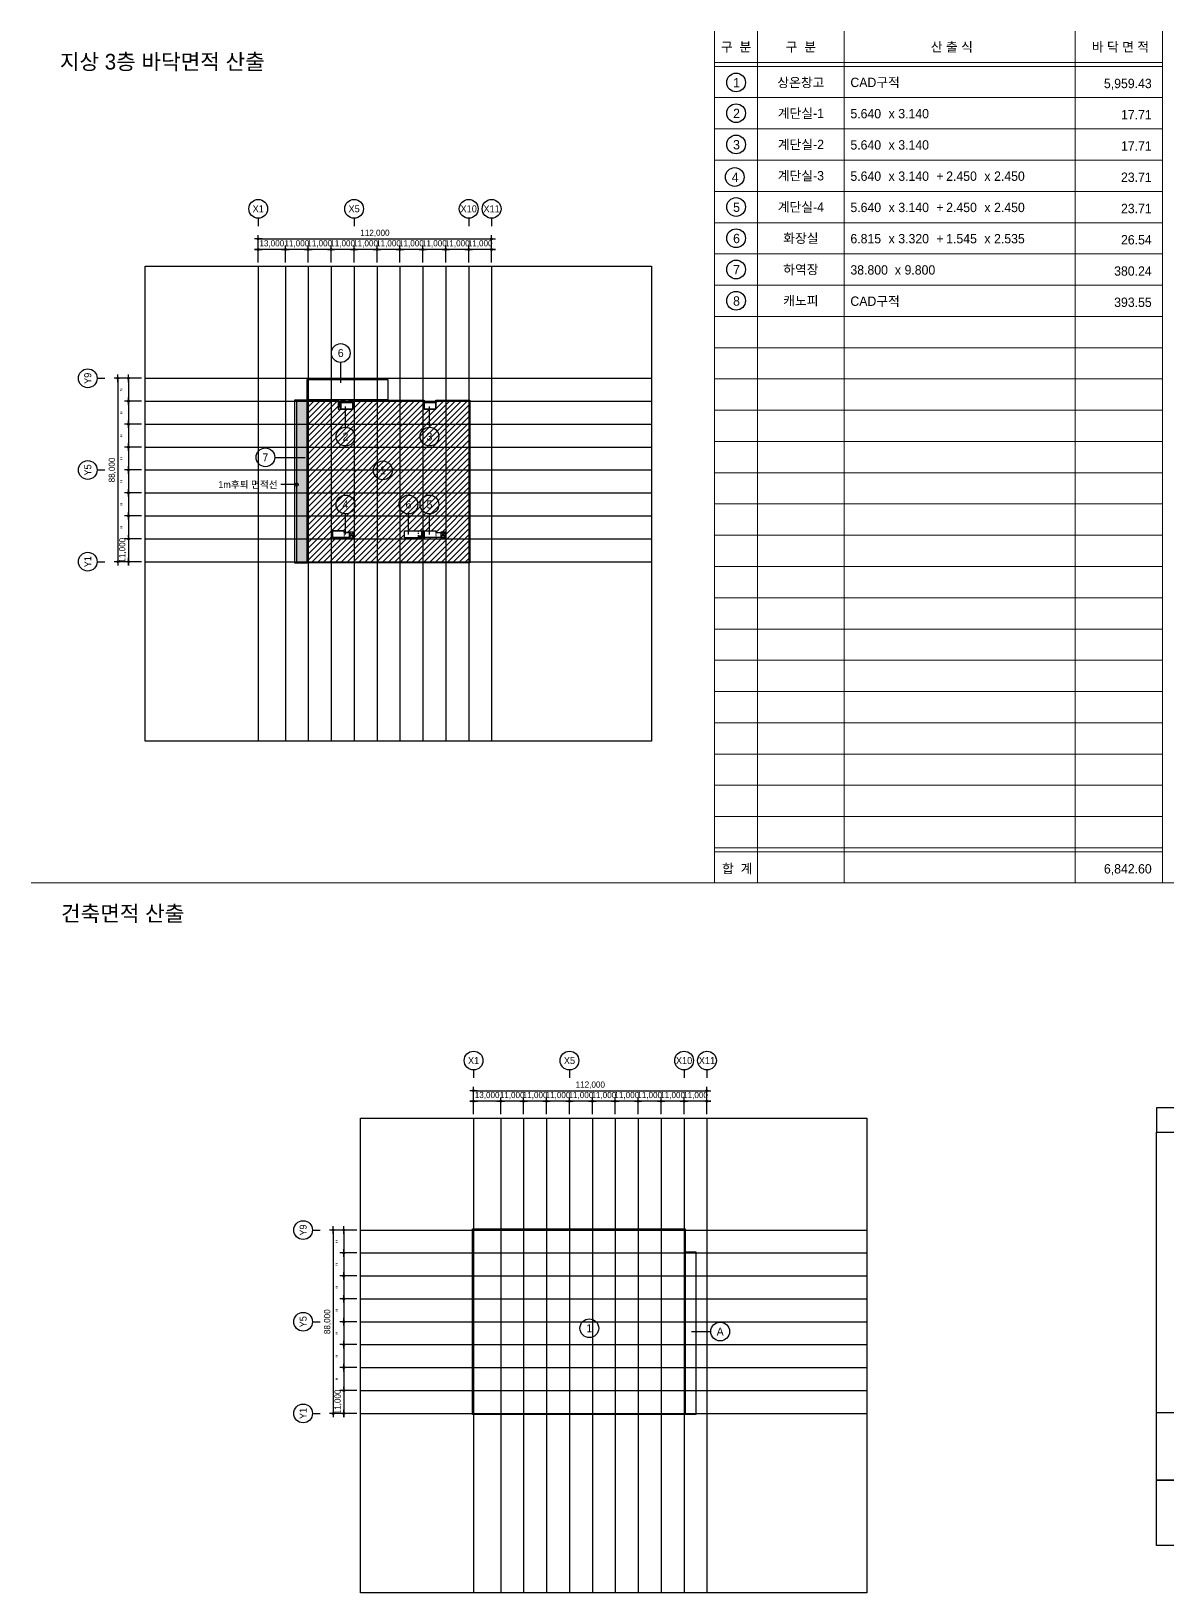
# Model space of a CAD drawing. Header units: millimetres. Extents: x 1215974 to 3657559, y -3188609 to -2371109.
# Drawn here: x 2475974 to 3021440, y -3120480 to -2371109 of the extents above; entities that cross this region are included whole.
import ezdxf
from ezdxf.enums import TextEntityAlignment as Align

# ---------------------------------------------------------------- set-up
doc = ezdxf.new("R2010")
doc.units = ezdxf.units.MM
doc.header["$LTSCALE"] = 200
doc.linetypes.add('5M5', pattern=[10, 5, -5])
doc.linetypes.add('CEN', pattern=[35, 30, -2, 1, -2])
for name, color, linetype in [('0-신축', 1, 'Continuous'), ('3TEX', 3, 'Continuous'), ('4A.TEC CEN', 1, 'CEN'), ('4A.TEC DIM', 7, 'Continuous'), ('4A.TEC TEXT 2', 3, 'Continuous'), ('4A.TEC 기둥', 2, 'Continuous'), ('4A.TEC 심볼', 7, 'Continuous'), ('DI', 1, 'Continuous'), ('HAT', 5, 'Continuous'), ('MK2', 1, 'Continuous'), ('SHEET', 7, 'Continuous'), ('TEXT2', 2, 'Continuous'), ('WINDOW', 6, 'Continuous')]:
    doc.layers.add(name, color=color, linetype=linetype)
doc.layers.add('DEFPOINT', color=135, linetype='Continuous', plot=False)
doc.styles.add('GHS', font='malgun.ttf')
doc.styles.add('나눔고딕', font='')
doc.styles.add('돋움', font='')
doc.styles.add('울릉도L', font='')
doc.styles.get('나눔고딕').set_extended_font_data('Dotum')
doc.styles.get('돋움').set_extended_font_data('Dotum')
doc.styles.get('울릉도L').set_extended_font_data('Dotum')
doc.dimstyles.new('DIM_600(외부치수)', dxfattribs={"dimscale": 400, "dimtxt": 3.3, "dimasz": 1, "dimexe": 2, "dimexo": 2, "dimgap": 1, "dimtad": 1, "dimdec": 0, "dimdsep": 46, "dimlunit": 6, "dimtxsty": '나눔고딕', "dimblk1": 'DIMDOT', "dimblk2": 'DIMDOT', "dimsah": 1, "dimcen": 2.5, "dimdle": 1.5, "dimclrd": 8, "dimclre": 8, "dimclrt": 3, "dimadec": 0, "dimazin": 0, "dimtfac": 1, "dimtdec": 0, "dimtix": 1, "dimtmove": 2, "dimatfit": 3, "dimldrblk": 'DIMDOT', "dimfxl": 1, "dimtvp": 1, "dimtolj": 1, "dimtzin": 0, "dimarcsym": 0})

# ---------------------------------------------------------------- blocks, each defined once
blk = doc.blocks.new('DIMDOT')
at = {"color": 0}
blk.add_line((-2, 0), (2, 0), dxfattribs=at)
for radius in [0.5, 0.25]:
    blk.add_circle((0, 0), radius, dxfattribs=at)
blk = doc.blocks.new('*D464')
at = {"layer": '4A.TEC DIM', "color": 8, "lineweight": -2}
for p, q in [((1324934, -2482093), (1324934, -2468999)), ((1325834, -2470799), (1436034, -2470799)), ((1436934, -2482093), (1436934, -2468999))]:
    blk.add_line(p, q, dxfattribs=at)
at = {"layer": 'Defpoints', "color": 0}
for p in [(1436934, -2470799), (1324934, -2483893), (1436934, -2483893)]:
    blk.add_point(p, dxfattribs=at)
at = {"layer": '4A.TEC DIM', "color": 8, "lineweight": -2, "xscale": 900, "yscale": 900, "zscale": 900, "rotation": 180}
blk.add_blockref('DIMDOT', (1324934, -2470799), dxfattribs=at)
at = {"layer": '4A.TEC DIM', "color": 8, "lineweight": -2, "xscale": 900, "yscale": 900, "zscale": 900}
blk.add_blockref('DIMDOT', (1436934, -2470799), dxfattribs=at)
at = {"layer": '4A.TEC DIM', "color": 3, "insert": (1380934, -2468126), "char_height": 2970, "attachment_point": 5, "style": '나눔고딕'}
blk.add_mtext('\\A1;112,000', dxfattribs=at)
blk = doc.blocks.new('ccs122')
at = {"layer": '4A.TEC 심볼'}
blk.add_line((0, 8), (0, 3), dxfattribs=at)
blk.add_circle((0, 14), 6, dxfattribs=at)
at = {"layer": '4A.TEC TEXT 2', "color": 3, "style": 'GHS'}
blk.add_attdef('NO', text='', height=4.5, dxfattribs=at).set_placement((-0.01, 14.02), align=Align.MIDDLE_CENTER)
blk = doc.blocks.new('*D465')
at = {"layer": '4A.TEC DIM', "color": 8, "lineweight": -2}
for p, q in [((1268865, -2537667), (1255770, -2537667)), ((1257570, -2538567), (1257570, -2624767)), ((1268865, -2625667), (1255770, -2625667))]:
    blk.add_line(p, q, dxfattribs=at)
at = {"layer": 'Defpoints', "color": 0}
for p in [(1270665, -2537667), (1257570, -2625667), (1270665, -2625667)]:
    blk.add_point(p, dxfattribs=at)
at = {"layer": '4A.TEC DIM', "color": 8, "lineweight": -2, "xscale": 900, "yscale": 900, "zscale": 900}
for p, rotation in [((1257570, -2537667), 90), ((1257570, -2625667), 270)]:
    blk.add_blockref('DIMDOT', p, dxfattribs=dict(at, rotation=rotation))
at = {"layer": '4A.TEC DIM', "color": 3, "insert": (1254897, -2581667), "char_height": 2970, "attachment_point": 5, "rotation": 90, "style": '나눔고딕'}
blk.add_mtext('\\A1;88,000', dxfattribs=at)
blk = doc.blocks.new('*D466')
at = {"layer": '4A.TEC DIM', "color": 8, "lineweight": -2}
for p, q in [((1268865, -2614667), (1260783, -2614667)), ((1262583, -2613767), (1262583, -2612867)), ((1262583, -2614667), (1262583, -2625667)), ((1268865, -2625667), (1260783, -2625667)), ((1262583, -2626567), (1262583, -2627467))]:
    blk.add_line(p, q, dxfattribs=at)
at = {"layer": 'Defpoints', "color": 0}
for p in [(1270665, -2614667), (1262583, -2625667), (1270665, -2625667)]:
    blk.add_point(p, dxfattribs=at)
at = {"layer": '4A.TEC DIM', "color": 8, "lineweight": -2, "xscale": 900, "yscale": 900, "zscale": 900}
for p, rotation in [((1262583, -2614667), 270), ((1262583, -2625667), 90)]:
    blk.add_blockref('DIMDOT', p, dxfattribs=dict(at, rotation=rotation))
at = {"layer": '4A.TEC DIM', "color": 3, "insert": (1259910, -2620167), "char_height": 2970, "attachment_point": 5, "rotation": 90, "style": '나눔고딕'}
blk.add_mtext('\\A1;11,000', dxfattribs=at)
blk = doc.blocks.new('*D467')
at = {"layer": '4A.TEC DIM', "color": 8, "lineweight": -2}
for p, q in [((1324034, -2475811), (1323134, -2475811)), ((1324934, -2482093), (1324934, -2474011)), ((1337934, -2475811), (1324934, -2475811)), ((1337934, -2482093), (1337934, -2474011)), ((1338834, -2475811), (1339734, -2475811))]:
    blk.add_line(p, q, dxfattribs=at)
at = {"layer": 'Defpoints', "color": 0}
for p in [(1324934, -2475811), (1324934, -2483893), (1337934, -2483893)]:
    blk.add_point(p, dxfattribs=at)
at = {"layer": '4A.TEC DIM', "color": 8, "lineweight": -2, "xscale": 900, "yscale": 900, "zscale": 900}
blk.add_blockref('DIMDOT', (1324934, -2475811), dxfattribs=at)
at = {"layer": '4A.TEC DIM', "color": 8, "lineweight": -2, "xscale": 900, "yscale": 900, "zscale": 900, "rotation": 180}
blk.add_blockref('DIMDOT', (1337934, -2475811), dxfattribs=at)
at = {"layer": '4A.TEC DIM', "color": 3, "insert": (1331434, -2473138), "char_height": 2970, "attachment_point": 5, "style": '나눔고딕'}
blk.add_mtext('\\A1;13,000', dxfattribs=at)
blk = doc.blocks.new('*D468')
at = {"layer": '4A.TEC DIM', "color": 8, "lineweight": -2}
for p, q in [((1268865, -2603667), (1260783, -2603667)), ((1262583, -2604567), (1262583, -2613767)), ((1268865, -2614667), (1260783, -2614667))]:
    blk.add_line(p, q, dxfattribs=at)
at = {"layer": 'Defpoints', "color": 0}
for p in [(1270665, -2603667), (1262583, -2614667), (1270665, -2614667)]:
    blk.add_point(p, dxfattribs=at)
at = {"layer": '4A.TEC DIM', "color": 8, "lineweight": -2, "xscale": 900, "yscale": 900, "zscale": 900}
for p, rotation in [((1262583, -2603667), 90), ((1262583, -2614667), 270)]:
    blk.add_blockref('DIMDOT', p, dxfattribs=dict(at, rotation=rotation))
at = {"layer": '4A.TEC DIM', "color": 3, "insert": (1260198, -2609167), "char_height": 2970, "attachment_point": 5, "rotation": 90, "style": '나눔고딕'}
blk.add_mtext('\\A1;"', dxfattribs=at)
blk = doc.blocks.new('*D469')
at = {"layer": '4A.TEC DIM', "color": 8, "lineweight": -2}
for p, q in [((1268865, -2592667), (1260783, -2592667)), ((1262583, -2593567), (1262583, -2602767)), ((1268865, -2603667), (1260783, -2603667))]:
    blk.add_line(p, q, dxfattribs=at)
at = {"layer": 'Defpoints', "color": 0}
for p in [(1270665, -2592667), (1262583, -2603667), (1270665, -2603667)]:
    blk.add_point(p, dxfattribs=at)
at = {"layer": '4A.TEC DIM', "color": 8, "lineweight": -2, "xscale": 900, "yscale": 900, "zscale": 900}
for p, rotation in [((1262583, -2592667), 90), ((1262583, -2603667), 270)]:
    blk.add_blockref('DIMDOT', p, dxfattribs=dict(at, rotation=rotation))
at = {"layer": '4A.TEC DIM', "color": 3, "insert": (1260198, -2598167), "char_height": 2970, "attachment_point": 5, "rotation": 90, "style": '나눔고딕'}
blk.add_mtext('\\A1;"', dxfattribs=at)
blk = doc.blocks.new('*D470')
at = {"layer": '4A.TEC DIM', "color": 8, "lineweight": -2}
for p, q in [((1268865, -2581667), (1260783, -2581667)), ((1262583, -2582567), (1262583, -2591767)), ((1268865, -2592667), (1260783, -2592667))]:
    blk.add_line(p, q, dxfattribs=at)
at = {"layer": 'Defpoints', "color": 0}
for p in [(1270665, -2581667), (1262583, -2592667), (1270665, -2592667)]:
    blk.add_point(p, dxfattribs=at)
at = {"layer": '4A.TEC DIM', "color": 8, "lineweight": -2, "xscale": 900, "yscale": 900, "zscale": 900}
for p, rotation in [((1262583, -2581667), 90), ((1262583, -2592667), 270)]:
    blk.add_blockref('DIMDOT', p, dxfattribs=dict(at, rotation=rotation))
at = {"layer": '4A.TEC DIM', "color": 3, "insert": (1260198, -2587167), "char_height": 2970, "attachment_point": 5, "rotation": 90, "style": '나눔고딕'}
blk.add_mtext('\\A1;"', dxfattribs=at)
blk = doc.blocks.new('*D471')
at = {"layer": '4A.TEC DIM', "color": 8, "lineweight": -2}
for p, q in [((1268865, -2570667), (1260783, -2570667)), ((1262583, -2571567), (1262583, -2580767)), ((1268865, -2581667), (1260783, -2581667))]:
    blk.add_line(p, q, dxfattribs=at)
at = {"layer": 'Defpoints', "color": 0}
for p in [(1270665, -2570667), (1262583, -2581667), (1270665, -2581667)]:
    blk.add_point(p, dxfattribs=at)
at = {"layer": '4A.TEC DIM', "color": 8, "lineweight": -2, "xscale": 900, "yscale": 900, "zscale": 900}
for p, rotation in [((1262583, -2570667), 90), ((1262583, -2581667), 270)]:
    blk.add_blockref('DIMDOT', p, dxfattribs=dict(at, rotation=rotation))
at = {"layer": '4A.TEC DIM', "color": 3, "insert": (1260198, -2576167), "char_height": 2970, "attachment_point": 5, "rotation": 90, "style": '나눔고딕'}
blk.add_mtext('\\A1;"', dxfattribs=at)
blk = doc.blocks.new('*D472')
at = {"layer": '4A.TEC DIM', "color": 8, "lineweight": -2}
for p, q in [((1268865, -2559667), (1260783, -2559667)), ((1262583, -2560567), (1262583, -2569767)), ((1268865, -2570667), (1260783, -2570667))]:
    blk.add_line(p, q, dxfattribs=at)
at = {"layer": 'Defpoints', "color": 0}
for p in [(1270665, -2559667), (1262583, -2570667), (1270665, -2570667)]:
    blk.add_point(p, dxfattribs=at)
at = {"layer": '4A.TEC DIM', "color": 8, "lineweight": -2, "xscale": 900, "yscale": 900, "zscale": 900}
for p, rotation in [((1262583, -2559667), 90), ((1262583, -2570667), 270)]:
    blk.add_blockref('DIMDOT', p, dxfattribs=dict(at, rotation=rotation))
at = {"layer": '4A.TEC DIM', "color": 3, "insert": (1260198, -2565167), "char_height": 2970, "attachment_point": 5, "rotation": 90, "style": '나눔고딕'}
blk.add_mtext('\\A1;"', dxfattribs=at)
blk = doc.blocks.new('*D473')
at = {"layer": '4A.TEC DIM', "color": 8, "lineweight": -2}
for p, q in [((1268865, -2548667), (1260783, -2548667)), ((1262583, -2549567), (1262583, -2558767)), ((1268865, -2559667), (1260783, -2559667))]:
    blk.add_line(p, q, dxfattribs=at)
at = {"layer": 'Defpoints', "color": 0}
for p in [(1270665, -2548667), (1262583, -2559667), (1270665, -2559667)]:
    blk.add_point(p, dxfattribs=at)
at = {"layer": '4A.TEC DIM', "color": 8, "lineweight": -2, "xscale": 900, "yscale": 900, "zscale": 900}
for p, rotation in [((1262583, -2548667), 90), ((1262583, -2559667), 270)]:
    blk.add_blockref('DIMDOT', p, dxfattribs=dict(at, rotation=rotation))
at = {"layer": '4A.TEC DIM', "color": 3, "insert": (1260198, -2554167), "char_height": 2970, "attachment_point": 5, "rotation": 90, "style": '나눔고딕'}
blk.add_mtext('\\A1;"', dxfattribs=at)
blk = doc.blocks.new('*D474')
at = {"layer": '4A.TEC DIM', "color": 8, "lineweight": -2}
for p, q in [((1268865, -2537667), (1260783, -2537667)), ((1262583, -2538567), (1262583, -2547767)), ((1268865, -2548667), (1260783, -2548667))]:
    blk.add_line(p, q, dxfattribs=at)
at = {"layer": 'Defpoints', "color": 0}
for p in [(1270665, -2537667), (1262583, -2548667), (1270665, -2548667)]:
    blk.add_point(p, dxfattribs=at)
at = {"layer": '4A.TEC DIM', "color": 8, "lineweight": -2, "xscale": 900, "yscale": 900, "zscale": 900}
for p, rotation in [((1262583, -2537667), 90), ((1262583, -2548667), 270)]:
    blk.add_blockref('DIMDOT', p, dxfattribs=dict(at, rotation=rotation))
at = {"layer": '4A.TEC DIM', "color": 3, "insert": (1260198, -2543167), "char_height": 2970, "attachment_point": 5, "rotation": 90, "style": '나눔고딕'}
blk.add_mtext('\\A1;"', dxfattribs=at)
blk = doc.blocks.new('*D455')
at = {"layer": '4A.TEC DIM', "color": 8, "lineweight": -2}
for p, q in [((1337034, -2475811), (1336134, -2475811)), ((1337934, -2482093), (1337934, -2474011)), ((1348934, -2475811), (1337934, -2475811)), ((1348934, -2482093), (1348934, -2474011)), ((1349834, -2475811), (1350734, -2475811))]:
    blk.add_line(p, q, dxfattribs=at)
at = {"layer": 'Defpoints', "color": 0}
for p in [(1337934, -2475811), (1337934, -2483893), (1348934, -2483893)]:
    blk.add_point(p, dxfattribs=at)
at = {"layer": '4A.TEC DIM', "color": 8, "lineweight": -2, "xscale": 900, "yscale": 900, "zscale": 900}
blk.add_blockref('DIMDOT', (1337934, -2475811), dxfattribs=at)
at = {"layer": '4A.TEC DIM', "color": 8, "lineweight": -2, "xscale": 900, "yscale": 900, "zscale": 900, "rotation": 180}
blk.add_blockref('DIMDOT', (1348934, -2475811), dxfattribs=at)
at = {"layer": '4A.TEC DIM', "color": 3, "insert": (1343434, -2473138), "char_height": 2970, "attachment_point": 5, "style": '나눔고딕'}
blk.add_mtext('\\A1;11,000', dxfattribs=at)
blk = doc.blocks.new('*D456')
at = {"layer": '4A.TEC DIM', "color": 8, "lineweight": -2}
for p, q in [((1425034, -2475811), (1424134, -2475811)), ((1425934, -2482093), (1425934, -2474011)), ((1436934, -2475811), (1425934, -2475811)), ((1436934, -2482093), (1436934, -2474011)), ((1437834, -2475811), (1438734, -2475811))]:
    blk.add_line(p, q, dxfattribs=at)
at = {"layer": 'Defpoints', "color": 0}
for p in [(1425934, -2475811), (1425934, -2483893), (1436934, -2483893)]:
    blk.add_point(p, dxfattribs=at)
at = {"layer": '4A.TEC DIM', "color": 8, "lineweight": -2, "xscale": 900, "yscale": 900, "zscale": 900}
blk.add_blockref('DIMDOT', (1425934, -2475811), dxfattribs=at)
at = {"layer": '4A.TEC DIM', "color": 8, "lineweight": -2, "xscale": 900, "yscale": 900, "zscale": 900, "rotation": 180}
blk.add_blockref('DIMDOT', (1436934, -2475811), dxfattribs=at)
at = {"layer": '4A.TEC DIM', "color": 3, "insert": (1431434, -2473138), "char_height": 2970, "attachment_point": 5, "style": '나눔고딕'}
blk.add_mtext('\\A1;11,000', dxfattribs=at)
blk = doc.blocks.new('*D457')
at = {"layer": '4A.TEC DIM', "color": 8, "lineweight": -2}
for p, q in [((1348034, -2475811), (1347134, -2475811)), ((1348934, -2482093), (1348934, -2474011)), ((1359934, -2475811), (1348934, -2475811)), ((1359934, -2482093), (1359934, -2474011)), ((1360834, -2475811), (1361734, -2475811))]:
    blk.add_line(p, q, dxfattribs=at)
at = {"layer": 'Defpoints', "color": 0}
for p in [(1348934, -2475811), (1348934, -2483893), (1359934, -2483893)]:
    blk.add_point(p, dxfattribs=at)
at = {"layer": '4A.TEC DIM', "color": 8, "lineweight": -2, "xscale": 900, "yscale": 900, "zscale": 900}
blk.add_blockref('DIMDOT', (1348934, -2475811), dxfattribs=at)
at = {"layer": '4A.TEC DIM', "color": 8, "lineweight": -2, "xscale": 900, "yscale": 900, "zscale": 900, "rotation": 180}
blk.add_blockref('DIMDOT', (1359934, -2475811), dxfattribs=at)
at = {"layer": '4A.TEC DIM', "color": 3, "insert": (1354434, -2473138), "char_height": 2970, "attachment_point": 5, "style": '나눔고딕'}
blk.add_mtext('\\A1;11,000', dxfattribs=at)
blk = doc.blocks.new('*D458')
at = {"layer": '4A.TEC DIM', "color": 8, "lineweight": -2}
for p, q in [((1359034, -2475811), (1358134, -2475811)), ((1359934, -2482093), (1359934, -2474011)), ((1370934, -2475811), (1359934, -2475811)), ((1370934, -2482093), (1370934, -2474011)), ((1371834, -2475811), (1372734, -2475811))]:
    blk.add_line(p, q, dxfattribs=at)
at = {"layer": 'Defpoints', "color": 0}
for p in [(1359934, -2475811), (1359934, -2483893), (1370934, -2483893)]:
    blk.add_point(p, dxfattribs=at)
at = {"layer": '4A.TEC DIM', "color": 8, "lineweight": -2, "xscale": 900, "yscale": 900, "zscale": 900}
blk.add_blockref('DIMDOT', (1359934, -2475811), dxfattribs=at)
at = {"layer": '4A.TEC DIM', "color": 8, "lineweight": -2, "xscale": 900, "yscale": 900, "zscale": 900, "rotation": 180}
blk.add_blockref('DIMDOT', (1370934, -2475811), dxfattribs=at)
at = {"layer": '4A.TEC DIM', "color": 3, "insert": (1365434, -2473138), "char_height": 2970, "attachment_point": 5, "style": '나눔고딕'}
blk.add_mtext('\\A1;11,000', dxfattribs=at)
blk = doc.blocks.new('*D459')
at = {"layer": '4A.TEC DIM', "color": 8, "lineweight": -2}
for p, q in [((1370034, -2475811), (1369134, -2475811)), ((1370934, -2482093), (1370934, -2474011)), ((1381934, -2475811), (1370934, -2475811)), ((1381934, -2482093), (1381934, -2474011)), ((1382834, -2475811), (1383734, -2475811))]:
    blk.add_line(p, q, dxfattribs=at)
at = {"layer": 'Defpoints', "color": 0}
for p in [(1370934, -2475811), (1370934, -2483893), (1381934, -2483893)]:
    blk.add_point(p, dxfattribs=at)
at = {"layer": '4A.TEC DIM', "color": 8, "lineweight": -2, "xscale": 900, "yscale": 900, "zscale": 900}
blk.add_blockref('DIMDOT', (1370934, -2475811), dxfattribs=at)
at = {"layer": '4A.TEC DIM', "color": 8, "lineweight": -2, "xscale": 900, "yscale": 900, "zscale": 900, "rotation": 180}
blk.add_blockref('DIMDOT', (1381934, -2475811), dxfattribs=at)
at = {"layer": '4A.TEC DIM', "color": 3, "insert": (1376434, -2473138), "char_height": 2970, "attachment_point": 5, "style": '나눔고딕'}
blk.add_mtext('\\A1;11,000', dxfattribs=at)
blk = doc.blocks.new('*D460')
at = {"layer": '4A.TEC DIM', "color": 8, "lineweight": -2}
for p, q in [((1381034, -2475811), (1380134, -2475811)), ((1381934, -2482093), (1381934, -2474011)), ((1392934, -2475811), (1381934, -2475811)), ((1392934, -2482093), (1392934, -2474011)), ((1393834, -2475811), (1394734, -2475811))]:
    blk.add_line(p, q, dxfattribs=at)
at = {"layer": 'Defpoints', "color": 0}
for p in [(1381934, -2475811), (1381934, -2483893), (1392934, -2483893)]:
    blk.add_point(p, dxfattribs=at)
at = {"layer": '4A.TEC DIM', "color": 8, "lineweight": -2, "xscale": 900, "yscale": 900, "zscale": 900}
blk.add_blockref('DIMDOT', (1381934, -2475811), dxfattribs=at)
at = {"layer": '4A.TEC DIM', "color": 8, "lineweight": -2, "xscale": 900, "yscale": 900, "zscale": 900, "rotation": 180}
blk.add_blockref('DIMDOT', (1392934, -2475811), dxfattribs=at)
at = {"layer": '4A.TEC DIM', "color": 3, "insert": (1387434, -2473138), "char_height": 2970, "attachment_point": 5, "style": '나눔고딕'}
blk.add_mtext('\\A1;11,000', dxfattribs=at)
blk = doc.blocks.new('*D461')
at = {"layer": '4A.TEC DIM', "color": 8, "lineweight": -2}
for p, q in [((1392034, -2475811), (1391134, -2475811)), ((1392934, -2482093), (1392934, -2474011)), ((1403934, -2475811), (1392934, -2475811)), ((1403934, -2482093), (1403934, -2474011)), ((1404834, -2475811), (1405734, -2475811))]:
    blk.add_line(p, q, dxfattribs=at)
at = {"layer": 'Defpoints', "color": 0}
for p in [(1392934, -2475811), (1392934, -2483893), (1403934, -2483893)]:
    blk.add_point(p, dxfattribs=at)
at = {"layer": '4A.TEC DIM', "color": 8, "lineweight": -2, "xscale": 900, "yscale": 900, "zscale": 900}
blk.add_blockref('DIMDOT', (1392934, -2475811), dxfattribs=at)
at = {"layer": '4A.TEC DIM', "color": 8, "lineweight": -2, "xscale": 900, "yscale": 900, "zscale": 900, "rotation": 180}
blk.add_blockref('DIMDOT', (1403934, -2475811), dxfattribs=at)
at = {"layer": '4A.TEC DIM', "color": 3, "insert": (1398434, -2473138), "char_height": 2970, "attachment_point": 5, "style": '나눔고딕'}
blk.add_mtext('\\A1;11,000', dxfattribs=at)
blk = doc.blocks.new('*D462')
at = {"layer": '4A.TEC DIM', "color": 8, "lineweight": -2}
for p, q in [((1403034, -2475811), (1402134, -2475811)), ((1403934, -2482093), (1403934, -2474011)), ((1414934, -2475811), (1403934, -2475811)), ((1414934, -2482093), (1414934, -2474011)), ((1415834, -2475811), (1416734, -2475811))]:
    blk.add_line(p, q, dxfattribs=at)
at = {"layer": 'Defpoints', "color": 0}
for p in [(1403934, -2475811), (1403934, -2483893), (1414934, -2483893)]:
    blk.add_point(p, dxfattribs=at)
at = {"layer": '4A.TEC DIM', "color": 8, "lineweight": -2, "xscale": 900, "yscale": 900, "zscale": 900}
blk.add_blockref('DIMDOT', (1403934, -2475811), dxfattribs=at)
at = {"layer": '4A.TEC DIM', "color": 8, "lineweight": -2, "xscale": 900, "yscale": 900, "zscale": 900, "rotation": 180}
blk.add_blockref('DIMDOT', (1414934, -2475811), dxfattribs=at)
at = {"layer": '4A.TEC DIM', "color": 3, "insert": (1409434, -2473138), "char_height": 2970, "attachment_point": 5, "style": '나눔고딕'}
blk.add_mtext('\\A1;11,000', dxfattribs=at)
blk = doc.blocks.new('*D463')
at = {"layer": '4A.TEC DIM', "color": 8, "lineweight": -2}
for p, q in [((1414034, -2475811), (1413134, -2475811)), ((1414934, -2482093), (1414934, -2474011)), ((1425934, -2475811), (1414934, -2475811)), ((1425934, -2482093), (1425934, -2474011)), ((1426834, -2475811), (1427734, -2475811))]:
    blk.add_line(p, q, dxfattribs=at)
at = {"layer": 'Defpoints', "color": 0}
for p in [(1414934, -2475811), (1414934, -2483893), (1425934, -2483893)]:
    blk.add_point(p, dxfattribs=at)
at = {"layer": '4A.TEC DIM', "color": 8, "lineweight": -2, "xscale": 900, "yscale": 900, "zscale": 900}
blk.add_blockref('DIMDOT', (1414934, -2475811), dxfattribs=at)
at = {"layer": '4A.TEC DIM', "color": 8, "lineweight": -2, "xscale": 900, "yscale": 900, "zscale": 900, "rotation": 180}
blk.add_blockref('DIMDOT', (1425934, -2475811), dxfattribs=at)
at = {"layer": '4A.TEC DIM', "color": 3, "insert": (1420434, -2473138), "char_height": 2970, "attachment_point": 5, "style": '나눔고딕'}
blk.add_mtext('\\A1;11,000', dxfattribs=at)
blk = doc.blocks.new('aw7')
at = {"layer": '4A.TEC CEN', "color": 250, "ltscale": 500}
for p, q in [((1270664.75, -2537666.62), (1513625.95, -2537666.62)), ((1270664.75, -2548666.62), (1513625.95, -2548666.62)), ((1270664.75, -2559666.62), (1513625.95, -2559666.62)), ((1270664.75, -2570666.62), (1513625.95, -2570666.62)), ((1270664.75, -2581666.62), (1513625.95, -2581666.62)), ((1270664.75, -2592666.62), (1513625.95, -2592666.62)), ((1270664.75, -2603666.62), (1513625.95, -2603666.62)), ((1270664.75, -2614666.62), (1513625.95, -2614666.62)), ((1270664.75, -2625666.62), (1513625.95, -2625666.62))]:
    blk.add_line(p, q, dxfattribs=at)
for points in [[(1324933.58, -2483892.94), (1324933.58, -2711729.78)], [(1337933.58, -2483892.94), (1337933.58, -2711729.78)], [(1348933.58, -2483892.94), (1348933.58, -2711729.78)], [(1359933.58, -2483892.94), (1359933.58, -2711729.78)], [(1370933.58, -2483892.94), (1370933.58, -2711729.78)], [(1381933.58, -2483892.94), (1381933.58, -2711729.78)], [(1392933.58, -2483892.94), (1392933.58, -2711729.78)], [(1403933.58, -2483892.94), (1403933.58, -2711729.78)], [(1414933.58, -2483892.94), (1414933.58, -2711729.78)], [(1425933.58, -2483892.94), (1425933.58, -2711729.78)], [(1436933.58, -2483892.94), (1436933.58, -2711729.78)]]:
    blk.add_lwpolyline(points, dxfattribs=at)
at = {"layer": 'DEFPOINT', "elevation": -1666.67}
blk.add_lwpolyline([(1270664.75, -2483892.94), (1513625.95, -2483892.94), (1513625.95, -2711729.78), (1270664.75, -2711729.78)], close=True, dxfattribs=at)
at = {"layer": '4A.TEC 심볼'}
ref = blk.add_blockref('ccs122', (1324933.58, -2466833.46, 4999.55), dxfattribs=dict(at, xscale=749.999996624525, yscale=749.999996624525, zscale=749.999996624525))
ref.add_attrib('NO', 'X1', dxfattribs={"layer": '0', "color": 3, "height": 3375, "style": '울릉도L'}).set_placement((1324928.96, -2456320.02, 4999.55), align=Align.MIDDLE_CENTER)
ref = blk.add_blockref('ccs122', (1370933.58, -2466833.46, 4999.55), dxfattribs=dict(at, xscale=749.999996624525, yscale=749.999996624525, zscale=749.999996624525))
ref.add_attrib('NO', 'X5', dxfattribs={"layer": '0', "color": 3, "height": 3375, "style": '울릉도L'}).set_placement((1370928.96, -2456320.02, 9999.1), align=Align.MIDDLE_CENTER)
ref = blk.add_blockref('ccs122', (1425933.58, -2466833.46, 4999.55), dxfattribs=dict(at, xscale=749.999996624525, yscale=749.999996624525, zscale=749.999996624525))
ref.add_attrib('NO', 'X10', dxfattribs={"layer": '0', "color": 3, "height": 3375, "style": '울릉도L'}).set_placement((1425928.96, -2456320.02, 9999.1), align=Align.MIDDLE_CENTER)
ref = blk.add_blockref('ccs122', (1436933.58, -2466833.46, 4999.55), dxfattribs=dict(at, xscale=749.999996624525, yscale=749.999996624525, zscale=749.999996624525))
ref.add_attrib('NO', 'X11', dxfattribs={"layer": '0', "color": 3, "height": 3375, "style": '울릉도L'}).set_placement((1436928.96, -2456320.03, 9999.1), align=Align.MIDDLE_CENTER)
ref = blk.add_blockref('ccs122', (1253605.27, -2537666.62, 4999.55), dxfattribs=dict(at, xscale=749.999996624525, yscale=749.999996624525, zscale=749.999996624525, rotation=90))
ref.add_attrib('NO', 'Y9', dxfattribs={"layer": '0', "color": 3, "height": 3375, "rotation": 90, "style": '울릉도L'}).set_placement((1243091.84, -2537671.24, 7499.55), align=Align.MIDDLE_CENTER)
ref = blk.add_blockref('ccs122', (1253605.27, -2581666.62, 4999.55), dxfattribs=dict(at, xscale=749.999996624525, yscale=749.999996624525, zscale=749.999996624525, rotation=90))
ref.add_attrib('NO', 'Y5', dxfattribs={"layer": '0', "color": 3, "height": 3375, "rotation": 90, "style": '울릉도L'}).set_placement((1243091.84, -2581671.24, 7499.55), align=Align.MIDDLE_CENTER)
ref = blk.add_blockref('ccs122', (1253605.27, -2625666.62, 4999.55), dxfattribs=dict(at, xscale=749.999996624525, yscale=749.999996624525, zscale=749.999996624525, rotation=90))
ref.add_attrib('NO', 'Y1', dxfattribs={"layer": '0', "color": 3, "height": 3375, "rotation": 90, "style": '울릉도L'}).set_placement((1243091.83, -2625671.24, 7499.55), align=Align.MIDDLE_CENTER)
at = {"layer": '4A.TEC DIM'}
for base, p1, p2, picture, middle in [((1436933.58, -2470798.64, 4999.55), (1324933.58, -2483892.94, 4999.55), (1436933.58, -2483892.94, 882.27), '*D464', (1380933.58, -2468125.51, 4999.55)), ((1324933.58, -2475811.36, 4999.55), (1337933.58, -2483892.94), (1324933.58, -2483892.94, 4999.55), '*D467', (1331433.58, -2473138.23, 4999.55)), ((1337933.58, -2475811.36, 4999.55), (1348933.58, -2483892.94), (1337933.58, -2483892.94, 4230.39), '*D455', (1343433.58, -2473138.23, 4999.55)), ((1348933.58, -2475811.36, 4999.55), (1359933.58, -2483892.94), (1348933.58, -2483892.94, 4230.39), '*D457', (1354433.58, -2473138.23, 4999.55)), ((1359933.58, -2475811.36, 4999.55), (1370933.58, -2483892.94), (1359933.58, -2483892.94, 4230.39), '*D458', (1365433.58, -2473138.23, 4999.55)), ((1370933.58, -2475811.36, 4999.55), (1381933.58, -2483892.94), (1370933.58, -2483892.94, 4230.39), '*D459', (1376433.58, -2473138.23, 4999.55)), ((1381933.58, -2475811.36, 4999.55), (1392933.58, -2483892.94), (1381933.58, -2483892.94, 4230.39), '*D460', (1387433.58, -2473138.23, 4999.55)), ((1392933.58, -2475811.36, 4999.55), (1403933.58, -2483892.94), (1392933.58, -2483892.94, 4230.39), '*D461', (1398433.58, -2473138.23, 4999.55)), ((1403933.58, -2475811.36, 4999.55), (1414933.58, -2483892.94), (1403933.58, -2483892.94, 4230.39), '*D462', (1409433.58, -2473138.23, 4999.55)), ((1414933.58, -2475811.36, 4999.55), (1425933.58, -2483892.94), (1414933.58, -2483892.94, 4230.39), '*D463', (1420433.58, -2473138.23, 4999.55)), ((1425933.58, -2475811.36, 4999.55), (1436933.58, -2483892.94), (1425933.58, -2483892.94, 4230.39), '*D456', (1431433.58, -2473138.23, 4999.55))]:
    dim = blk.add_linear_dim(base=base, p1=p1, p2=p2, dimstyle='DIM_600(외부치수)', override={"dimscale": 900, "dimdec": 1, "dimblk1": 'DIMDOT', "dimblk2": 'DIMDOT'}, dxfattribs=at)
    dim.commit()
    dim.dimension.update_dxf_attribs({"geometry": picture, "text_midpoint": middle})
for base, p1, picture, middle in [((1257570.46, -2625666.62, 3332.88), (1270664.75, -2537666.62, 3332.88), '*D465', (1254897.32, -2581666.62, 3332.88)), ((1262583.17, -2625666.62, 3332.88), (1270664.75, -2614666.62, 3332.88), '*D466', (1259910.04, -2620166.62, 3332.88))]:
    dim = blk.add_linear_dim(base=base, p1=p1, p2=(1270664.75, -2625666.62, 3332.88), angle=90, dimstyle='DIM_600(외부치수)', override={"dimscale": 900, "dimdec": 1, "dimblk1": 'DIMDOT', "dimblk2": 'DIMDOT'}, dxfattribs=at)
    dim.commit()
    dim.dimension.update_dxf_attribs({"geometry": picture, "text_midpoint": middle})
for base, p1, p2, picture, middle in [((1262583.17, -2548666.62, 3332.88), (1270664.75, -2537666.62, 3332.88), (1270664.75, -2548666.62, 3332.88), '*D474', (1260198.17, -2543166.62, 3332.88)), ((1262583.17, -2559666.62, 3332.88), (1270664.75, -2548666.62, 3332.88), (1270664.75, -2559666.62, 3332.88), '*D473', (1260198.17, -2554166.62, 3332.88)), ((1262583.17, -2570666.62, 3332.88), (1270664.75, -2559666.62, 3332.88), (1270664.75, -2570666.62, 3332.88), '*D472', (1260198.17, -2565166.62, 3332.88)), ((1262583.17, -2581666.62, 3332.88), (1270664.75, -2570666.62, 3332.88), (1270664.75, -2581666.62, 3332.88), '*D471', (1260198.17, -2576166.62, 3332.88)), ((1262583.17, -2592666.62, 3332.88), (1270664.75, -2581666.62, 3332.88), (1270664.75, -2592666.62, 3332.88), '*D470', (1260198.17, -2587166.62, 3332.88)), ((1262583.17, -2603666.62, 3332.88), (1270664.75, -2592666.62, 3332.88), (1270664.75, -2603666.62, 3332.88), '*D469', (1260198.17, -2598166.62, 3332.88)), ((1262583.17, -2614666.62, 3332.88), (1270664.75, -2603666.62, 3332.88), (1270664.75, -2614666.62, 3332.88), '*D468', (1260198.17, -2609166.62, 3332.88))]:
    dim = blk.add_linear_dim(base=base, p1=p1, p2=p2, angle=90, text='"', dimstyle='DIM_600(외부치수)', override={"dimscale": 900, "dimdec": 1, "dimtxsty": '나눔고딕', "dimblk1": 'DIMDOT', "dimblk2": 'DIMDOT'}, dxfattribs=at)
    dim.commit()
    dim.dimension.update_dxf_attribs({"geometry": picture, "text_midpoint": middle})

msp = doc.modelspace()

# ---------------------------------------------------------------- hatches: boundary and pattern name
at = {"layer": 'HAT'}
h = msp.add_hatch(dxfattribs=at)
h.set_pattern_fill('ANSI31', color=8, scale=16000, style=0)
h.set_pattern_definition([(45, (-167837.2, 764406.5), (-1414.2136, 1414.2136), [])])
edge = h.paths.add_edge_path()
edge.add_line((2628624, -2614067), (2620534, -2614067))
edge.add_line((2628624, -2614067), (2628624, -2614207))
edge.add_line((2628624, -2614207), (2630596, -2614207))
edge.add_line((2630596, -2614207), (2630596, -2611479))
edge.add_line((2630596, -2611479), (2628624, -2611479))
edge.add_line((2628624, -2611479), (2628624, -2611617))
edge.add_line((2628624, -2611617), (2626174, -2611617))
edge.add_line((2626174, -2611617), (2626174, -2610927))
edge.add_line((2626174, -2610927), (2620534, -2610927))
edge.add_line((2620534, -2610927), (2620534, -2614067))
h.paths.add_polyline_path([(2608371, -2610787), (2608371, -2548104), (2623356, -2548104), (2623356, -2552544), (2624694, -2552544), (2624694, -2552407), (2630334, -2552407), (2630334, -2548104), (2664534, -2548104), (2664534, -2552407), (2670174, -2552407), (2670174, -2548104), (2686496, -2548104), (2686496, -2626229), (2608371, -2626229), (2608371, -2614067)])
h.paths.add_polyline_path([(2655054, -2614167), (2655054, -2610847), (2663414, -2610847), (2663414, -2610787), (2664534, -2610787), (2664534, -2610927), (2670174, -2610927), (2670174, -2611617), (2672624, -2611617), (2672624, -2611479), (2674596, -2611479), (2674596, -2614204), (2672624, -2614204), (2672624, -2614067), (2664534, -2614067), (2663414, -2614067), (2663414, -2614167), (2661869, -2614167)], flags=16)
at = {"layer": 'MK2'}
h = msp.add_hatch(color=253, dxfattribs=at)
h.dxf.hatch_style = 1
h.paths.add_polyline_path([(2608371, -2548104), (2603334, -2548104), (2603334, -2626229), (2608371, -2626229)])

# ---------------------------------------------------------------- linework, layer by layer
for p, q in [((2624526, -2539920, 1), (2624526, -2530039, 1)), ((2626788, -2561138, 1), (2626788, -2551256, 1)), ((2667092, -2561138, 1), (2667092, -2551256, 1)), ((2592871, -2575593), (2607434, -2575593)), ((2603334, -2588654, 0), (2595691, -2588654, 0)), ((2626788, -2612600, 1), (2626788, -2602719, 1)), ((2657022, -2612600, 1), (2657022, -2602719, 1)), ((2667092, -2612600, 1), (2667092, -2602719, 1)), ((2792817, -2995124), (2802120, -2995124))]:
    msp.add_line(p, q)
at = {"color": 1}
for p, q in [((2624694, -2552544), (2623356, -2548079)), ((2624694, -2548079, 0), (2623356, -2552544, 0)), ((2624694, -2549267), (2630334, -2548079)), ((2624694, -2548079, 0), (2630334, -2549267, 0))]:
    msp.add_line(p, q, dxfattribs=at)
at = {"color": 4}
msp.add_lwpolyline([(2608334, -2538167), (2647134, -2538167), (2647134, -2547967), (2608334, -2547967)], close=True, dxfattribs=at)
at = {"elevation": 0}
msp.add_lwpolyline([(2608371, -2548104), (2602334, -2548104), (2602334, -2626229), (2608371, -2626229)], close=True, dxfattribs=at)
at = {"color": 2, "ltscale": 600, "elevation": 0}
for points in [[(2608371, -2610787), (2608371, -2548104), (2623356, -2548104), (2623356, -2552544), (2624694, -2552544), (2624694, -2552407), (2630334, -2552407), (2630334, -2548104), (2664534, -2548104), (2664534, -2552407), (2670174, -2552407), (2670174, -2548104), (2686496, -2548104), (2686496, -2626229), (2608371, -2626229), (2608371, -2614067)], [(2628624, -2614207), (2630596, -2614207), (2630596, -2611479), (2628624, -2611479), (2628624, -2611617), (2628624, -2614067)]]:
    msp.add_lwpolyline(points, close=True, dxfattribs=at)
at = {"color": 2, "ltscale": 600}
for points in [[(2624694, -2549267), (2630334, -2549267), (2630334, -2552407), (2624694, -2552407)], [(2664534, -2549267), (2670174, -2549267), (2670174, -2552407), (2664534, -2552407)], [(2620534, -2610927), (2626174, -2610927), (2626174, -2611617), (2628624, -2611617), (2628624, -2614067), (2620534, -2614067)], [(2664534, -2610927), (2670174, -2610927), (2670174, -2611617), (2672624, -2611617), (2672624, -2614067), (2664534, -2614067)], [(2672624, -2614204), (2674596, -2614204), (2674596, -2611479), (2672624, -2611479)]]:
    msp.add_lwpolyline(points, close=True, dxfattribs=at)
at = {"color": 1, "elevation": 0}
for points in [[(2620534, -2614067), (2620534, -2614067), (2628624, -2614067), (2628624, -2614207), (2630596, -2614207), (2630596, -2611479), (2628624, -2611479), (2628624, -2611617), (2626174, -2611617), (2626174, -2610927), (2620534, -2610927)], [(2655054, -2614167), (2655054, -2610847), (2663414, -2610847), (2663414, -2610787), (2664534, -2610787), (2664534, -2610927), (2670174, -2610927), (2670174, -2611617), (2672624, -2611617), (2672624, -2611479), (2674596, -2611479), (2674596, -2614204), (2672624, -2614204), (2672624, -2614067), (2664534, -2614067), (2663414, -2614067), (2663414, -2614167), (2661869, -2614167)], [(2661869, -2614167), (2661869, -2613382), (2663414, -2613382), (2663414, -2610847), (2663414, -2610787), (2664534, -2610787), (2664534, -2610927), (2664534, -2610927), (2664534, -2614067), (2663414, -2614067), (2663414, -2614167)]]:
    msp.add_lwpolyline(points, close=True, dxfattribs=at)
at = {"color": 1, "linetype": '5M5', "ltscale": 0.5, "elevation": 0}
msp.add_lwpolyline([(2626174, -2611617), (2626174, -2614067)], dxfattribs=at)
at = {"color": 1, "elevation": 0}
for points in [[(2628624, -2611479), (2630596, -2614201)], [(2628624, -2614207), (2630596, -2611479)], [(2663414, -2610787), (2664534, -2614067)], [(2663414, -2614067), (2664534, -2610787)]]:
    msp.add_lwpolyline(points, dxfattribs=at)
at = {"color": 4, "flags": 128}
msp.add_lwpolyline([(2661869, -2614167), (2655054, -2614167), (2655054, -2610847), (2663414, -2610847), (2663414, -2613382), (2661869, -2613382)], close=True, dxfattribs=at)
at = {"color": 1, "linetype": '5M5', "ltscale": 0.5}
for points in [[(2661869, -2613382), (2661869, -2610847)], [(2670174, -2611617), (2670174, -2614067)]]:
    msp.add_lwpolyline(points, dxfattribs=at)
at = {"color": 1}
for points in [[(2661869, -2613382), (2663414, -2614167)], [(2663414, -2613382), (2661869, -2614167)], [(2672624, -2611479), (2674596, -2614204)], [(2672624, -2614204), (2674596, -2611479)]]:
    msp.add_lwpolyline(points, dxfattribs=at)
for centre, radius in [((2624526, -2525539, 1), 4500), ((2626788, -2565638, 1), 4500), ((2667092, -2565638, 1), 4500), ((2588371, -2575593), 4500), ((2644730, -2581848, 0), 4500), ((2603334, -2588654, 0), 771), ((2626788, -2598219, 1), 4500), ((2657022, -2598219, 1), 4500), ((2667092, -2598219, 1), 4500), ((2743824, -2993535), 4500), ((2806620, -2995124), 4500)]:
    msp.add_circle(centre, radius)
at = {"layer": '0-신축', "color": 3}
msp.add_lwpolyline([(2603334, -2626229), (2608371, -2626229), (2608371, -2548104), (2603334, -2548104)], close=True, dxfattribs=at)
at = {"layer": '0-신축', "color": 3, "elevation": 0}
msp.add_lwpolyline([(2789856, -2956854), (2794893, -2956854), (2794893, -3034979), (2789856, -3034979)], close=True, dxfattribs=at)
at = {"layer": '4A.TEC 기둥', "elevation": 0}
msp.add_lwpolyline([(2687733, -2945857), (2789853, -2945857), (2789853, -3034977), (2687733, -3034977)], close=True, dxfattribs=at)
at = {"layer": 'DI', "color": 7, "ltscale": 10}
for points in [[(3015957, -2899403), (3134358, -2899403), (3134358, -2887831), (3015957, -2887831)], [(3015957, -2899403), (3287920, -2899403), (3287920, -3066502), (3015957, -3066502)], [(3015957, -3066502), (3287920, -3066502), (3287920, -3097773), (3015957, -3097773)]]:
    msp.add_lwpolyline(points, close=True, dxfattribs=at)
msp.add_lwpolyline([(3015957, -3033997), (3287920, -3033997)], dxfattribs=at)
at = {"layer": 'SHEET', "color": 2, "lineweight": 0}
for p, q in [((2803899, -2371109), (2803899, -2779859)), ((3018974, -2371109), (3018974, -2779859)), ((3018974, -2779859), (3018974, -2371109)), ((2475974, -2779859), (3561974, -2779859))]:
    msp.add_line(p, q, dxfattribs=at)
at = {"layer": 'SHEET', "color": 8, "lineweight": 0}
for p, q in [((2824582, -2371109), (2824582, -2779859)), ((2976963, -2371109), (2976963, -2779859)), ((3018974, -2402984), (2803899, -2402984)), ((3018974, -2417984), (2803899, -2417984)), ((3018974, -2432984), (2803899, -2432984)), ((3018974, -2447984), (2803899, -2447984)), ((3018974, -2462984), (2803899, -2462984)), ((3018974, -2477984), (2803899, -2477984)), ((3018974, -2492984), (2803899, -2492984)), ((3018974, -2507984), (2803899, -2507984)), ((3018974, -2522984), (2803899, -2522984)), ((3018974, -2537984), (2803899, -2537984)), ((3018974, -2552984), (2803899, -2552984)), ((3018974, -2567984), (2803899, -2567984)), ((3018974, -2582984), (2803899, -2582984)), ((3018974, -2597984), (2803899, -2597984)), ((3018974, -2612984), (2803899, -2612984)), ((3018974, -2627984), (2803899, -2627984)), ((3018974, -2642984), (2803899, -2642984)), ((3018974, -2657984), (2803899, -2657984)), ((3018974, -2672984), (2803899, -2672984)), ((3018974, -2687984), (2803899, -2687984)), ((3018974, -2702984), (2803899, -2702984)), ((3018974, -2717984), (2803899, -2717984)), ((3018974, -2732984), (2803899, -2732984)), ((3018974, -2747984), (2803899, -2747984))]:
    msp.add_line(p, q, dxfattribs=at)
at = {"layer": 'SHEET', "lineweight": 0}
for p, q in [((2866126, -2371109), (2866126, -2779859)), ((3018974, -2386109), (2803899, -2386109)), ((3018974, -2387984), (2803899, -2387984)), ((3018974, -2762984), (2803899, -2762984)), ((3018974, -2764859), (2803899, -2764859)), ((3018974, -2779859), (2803899, -2779859)), ((3018974, -2779859), (2803899, -2779859))]:
    msp.add_line(p, q, dxfattribs=at)
at = {"layer": 'WINDOW', "color": 1}
for centre in [(2814241, -2395699), (2814241, -2410451), (2814241, -2425451), (2813599, -2441066), (2814241, -2455451), (2814241, -2470451), (2814241, -2485451), (2814241, -2500451)]:
    msp.add_circle(centre, 4500, dxfattribs=at)

# ---------------------------------------------------------------- block references
for p in [(1260000, 0), (1363360, -408750)]:
    msp.add_blockref('aw7', p)

# ---------------------------------------------------------------- texts
at = {"layer": '3TEX', "style": '돋움'}
for s, height, p in [('구  분', 4500, (2814241, -2378609)), ('구  분', 4500, (2845354, -2378609)), ('산 출 식', 4500, (2917795, -2378609)), ('바 닥 면 적', 4500, (2998718, -2378609)), ('상온창고', 4500, (2845354, -2395699)), ('계단실-1', 4500, (2845354, -2410484)), ('계단실-2', 4500, (2845354, -2425451)), ('계단실-3', 4500, (2845354, -2440451)), ('계단실-4', 4500, (2845354, -2455451)), ('화장실', 4500, (2845354, -2470451)), ('하역장', 4500, (2845354, -2485451)), ('캐노피', 4500, (2845354, -2500451)), ('6', 3840, (2624526, -2525539, 1)), ('2', 3840, (2626788, -2565638, 1)), ('3', 3840, (2667092, -2565638, 1)), ('7', 3840, (2588371, -2575593)), ('1', 3840, (2644730, -2581848, 0)), ('4', 3840, (2626788, -2598219, 1)), ('6', 3840, (2657022, -2598219, 1)), ('5', 3840, (2667092, -2598219, 1)), ('1', 3840, (2743824, -2993535)), ('A', 3840, (2806620, -2995124))]:
    msp.add_text(s, height=height, dxfattribs=at).set_placement(p, align=Align.MIDDLE_CENTER)
for s, height, p in [('1', 4500, (2814466, -2398062)), ('2', 4500, (2814466, -2412813)), ('3', 4500, (2814466, -2427813)), ('4', 4500, (2813825, -2443429)), ('5', 4500, (2814466, -2457813)), ('6', 4500, (2814466, -2472813)), ('7', 4500, (2814466, -2487813)), ('8', 4500, (2814466, -2502813)), ('1m후퇴 면적선', 3300, (2579988, -2590326, 0)), ('합  계', 4500, (2814834, -2775180))]:
    msp.add_text(s, height=height, dxfattribs=at).set_placement(p, align=Align.CENTER)
for s, p in [('CAD구적', (2869126, -2397911)), ('5.640', (2869126, -2412911)), ('x', (2887451, -2412911)), ('3.140', (2892108, -2412911)), ('5.640', (2869126, -2427911)), ('x', (2887451, -2427911)), ('3.140', (2892108, -2427911)), ('5.640', (2869126, -2442911)), ('x', (2887451, -2442911)), ('3.140', (2892108, -2442911)), ('+', (2910432, -2442911)), ('2.450', (2915089, -2442911)), ('x', (2933414, -2442911)), ('2.450', (2938071, -2442911)), ('5.640', (2869126, -2457911)), ('x', (2887451, -2457911)), ('3.140', (2892108, -2457911)), ('+', (2910432, -2457911)), ('2.450', (2915089, -2457911)), ('x', (2933414, -2457911)), ('2.450', (2938071, -2457911)), ('6.815', (2869126, -2472911)), ('x', (2887451, -2472911)), ('3.320', (2892108, -2472911)), ('+', (2910432, -2472911)), ('1.545', (2915089, -2472911)), ('x', (2933414, -2472911)), ('2.535', (2938071, -2472911)), ('38.800', (2869126, -2487911)), ('x', (2890451, -2487911)), ('9.800', (2895108, -2487911)), ('CAD구적', (2869126, -2502911))]:
    msp.add_text(s, height=4500, dxfattribs=at).set_placement(p)
at = {"layer": '3TEX', "color": 2, "style": '돋움'}
for s, p in [('5,959.43', (3013725, -2398429)), ('17.71', (3013725, -2413429)), ('17.71', (3013725, -2428429)), ('23.71', (3013725, -2443429)), ('23.71', (3013725, -2458429)), ('26.54', (3013725, -2473429)), ('380.24', (3013725, -2488429)), ('393.55', (3013725, -2503429)), ('6,842.60', (3013725, -2775304))]:
    msp.add_text(s, height=4500, dxfattribs=at).set_placement(p, align=Align.RIGHT)
at = {"layer": 'TEXT2', "style": '돋움'}
for s, p in [('지상 3층 바닥면적 산출', (2538871, -2389475)), ('건축면적 산출', (2519854, -2798225))]:
    msp.add_text(s, height=7500, dxfattribs=at).set_placement(p, align=Align.CENTER)

doc.saveas('drawing.dxf')
